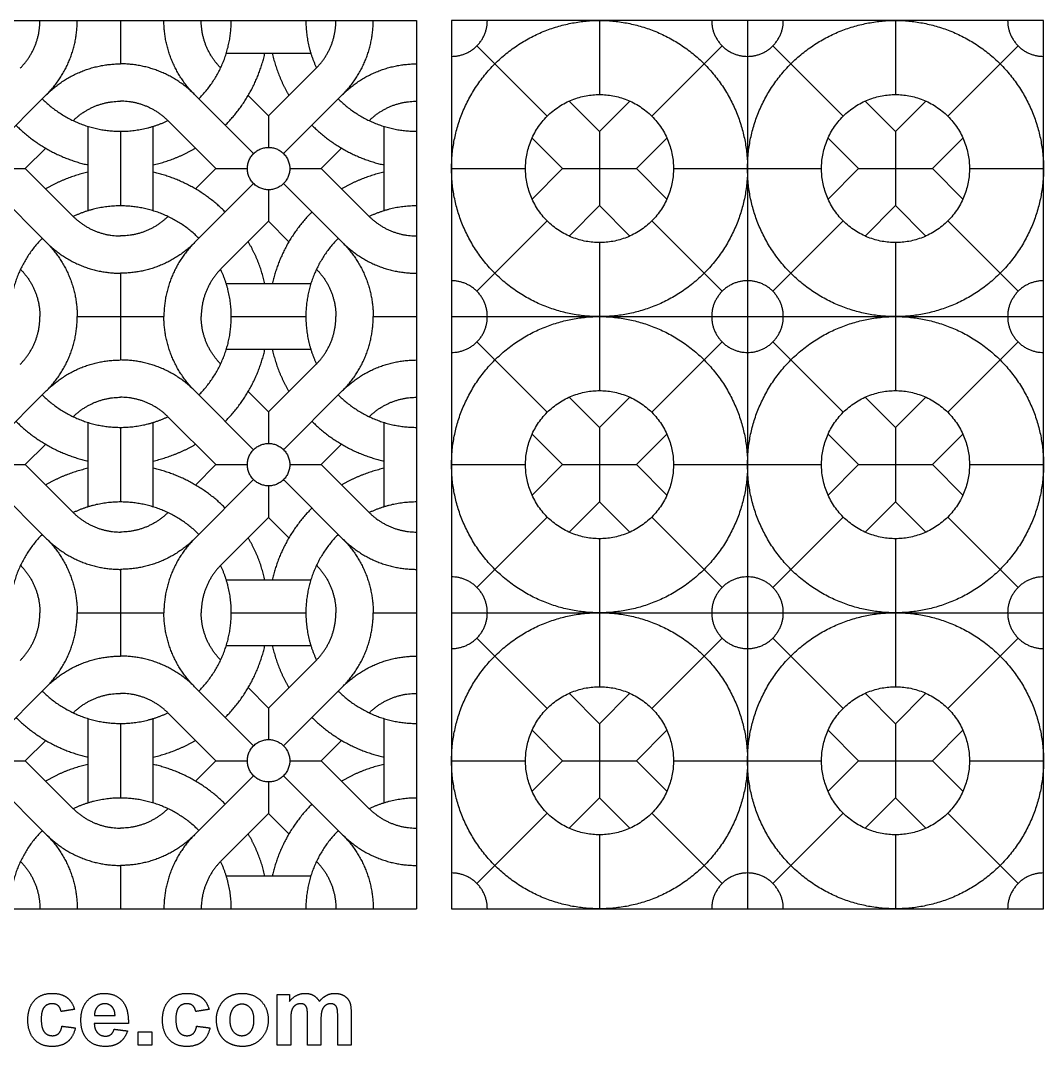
# Model space of a CAD drawing. Header units: millimetres. Extents: x -114 to 113, y -120 to 101.
# Drawn here: x 28.5 to 106.9, y -118.8 to -40.1 of the extents above; entities that cross this region are included whole.
import ezdxf

# ---------------------------------------------------------------- set-up
doc = ezdxf.new("R2010")
doc.units = ezdxf.units.MM
doc.header["$MEASUREMENT"] = 0
doc.layers.add('Layer 03', color=5, linetype='Continuous')

msp = doc.modelspace()

# ---------------------------------------------------------------- linework, layer by layer
at = {"layer": 'Layer 03'}
for p, q in [((13.465, -40.128), (58.86, -40.128)), ((32.838, -40.128), (36.162, -40.128)), ((36.162, -40.128), (39.486, -40.128)), ((58.86, -40.128), (58.859, -108.22)), ((44.274, -42.63), (50.748, -42.63)), ((47.511, -47.433), (51.163, -43.781)), ((25.963, -50.328), (30.488, -45.803)), ((46.361, -50.328), (41.837, -45.803)), ((47.511, -47.433), (45.95, -45.872)), ((48.66, -50.328), (53.185, -45.803)), ((72.889, -48.64), (70.554, -46.305)), ((72.889, -48.64), (75.224, -46.305)), ((95.586, -48.64), (93.252, -46.305)), ((95.586, -48.64), (97.921, -46.305)), ((43.467, -51.477), (39.815, -47.825)), ((33.66, -48.24), (33.66, -54.714)), ((38.664, -54.714), (38.664, -48.24)), ((56.357, -48.24), (56.357, -54.714)), ((70.052, -51.477), (67.717, -49.142)), ((75.726, -51.477), (78.061, -49.142)), ((92.749, -51.477), (90.414, -49.142)), ((98.423, -51.477), (100.758, -49.142)), ((28.858, -51.477), (30.418, -49.916)), ((51.555, -51.477), (53.116, -49.916)), ((26.439, -51.477), (28.858, -51.477)), ((28.858, -51.477), (32.51, -55.129)), ((43.467, -51.477), (41.906, -53.038)), ((43.467, -51.477), (45.885, -51.477)), ((49.136, -51.477), (51.555, -51.477)), ((51.555, -51.477), (55.207, -55.129)), ((61.54, -51.477), (67.215, -51.477)), ((70.052, -51.477), (67.717, -53.812)), ((70.052, -51.477), (75.726, -51.477)), ((75.726, -51.477), (78.061, -53.812)), ((78.563, -51.477), (89.912, -51.477)), ((92.749, -51.477), (90.414, -53.812)), ((92.749, -51.477), (98.423, -51.477)), ((98.423, -51.477), (100.758, -53.812)), ((101.261, -51.477), (106.935, -51.477)), ((25.963, -52.626), (30.488, -57.151)), ((46.361, -52.626), (41.837, -57.151)), ((48.66, -52.626), (53.185, -57.151)), ((72.889, -54.314), (70.554, -56.649)), ((72.889, -54.314), (75.224, -56.649)), ((95.586, -54.314), (93.252, -56.649)), ((95.586, -54.314), (97.921, -56.649)), ((47.511, -55.521), (43.859, -59.173)), ((47.511, -55.521), (49.072, -57.082)), ((50.748, -60.324), (44.274, -60.324)), ((32.838, -62.826), (36.162, -62.826)), ((36.162, -62.826), (39.486, -62.826)), ((44.651, -62.826), (50.37, -62.826)), ((55.536, -62.826), (58.86, -62.826)), ((61.54, -62.826), (106.935, -62.826)), ((44.274, -65.328), (50.748, -65.328)), ((47.511, -70.13), (51.163, -66.478)), ((25.963, -73.025), (30.488, -68.5)), ((46.361, -73.025), (41.837, -68.5)), ((47.511, -70.13), (45.95, -68.569)), ((48.66, -73.025), (53.185, -68.5)), ((72.889, -71.337), (70.554, -69.002)), ((72.889, -71.337), (75.224, -69.002)), ((95.586, -71.337), (93.252, -69.002)), ((95.586, -71.337), (97.921, -69.002)), ((43.467, -74.174), (39.815, -70.522)), ((33.66, -70.938), (33.66, -77.411)), ((38.664, -77.411), (38.664, -70.938)), ((56.357, -70.938), (56.357, -77.411)), ((70.052, -74.174), (67.717, -71.84)), ((75.726, -74.174), (78.061, -71.84)), ((92.749, -74.174), (90.414, -71.84)), ((98.423, -74.174), (100.758, -71.84)), ((28.858, -74.174), (30.418, -72.613)), ((51.555, -74.174), (53.116, -72.613)), ((26.439, -74.174), (28.858, -74.174)), ((28.858, -74.174), (32.51, -77.827)), ((43.467, -74.174), (41.906, -75.735)), ((43.467, -74.174), (45.885, -74.174)), ((49.136, -74.174), (51.555, -74.174)), ((51.555, -74.174), (55.207, -77.827)), ((70.052, -74.174), (67.717, -76.509)), ((75.726, -74.174), (78.061, -76.509)), ((92.749, -74.174), (90.414, -76.509)), ((98.423, -74.174), (100.758, -76.509)), ((25.963, -75.324), (30.488, -79.849)), ((46.361, -75.324), (41.837, -79.849)), ((48.66, -75.324), (53.185, -79.849)), ((72.889, -77.011), (70.554, -79.346)), ((72.889, -77.011), (75.224, -79.346)), ((95.586, -77.011), (93.252, -79.346)), ((95.586, -77.011), (97.921, -79.346)), ((47.511, -78.218), (43.859, -81.871)), ((47.511, -78.218), (49.072, -79.779)), ((50.748, -83.021), (44.274, -83.021)), ((32.838, -85.523), (36.162, -85.523)), ((36.162, -85.523), (39.486, -85.523)), ((44.651, -85.523), (50.37, -85.523)), ((55.536, -85.523), (58.86, -85.523)), ((61.54, -85.523), (106.935, -85.523)), ((44.274, -88.025), (50.748, -88.025)), ((47.511, -92.828), (51.163, -89.175)), ((25.963, -95.722), (30.488, -91.197)), ((46.361, -95.722), (41.837, -91.197)), ((48.66, -95.722), (53.185, -91.197)), ((47.511, -92.828), (45.95, -91.267)), ((72.889, -94.034), (70.554, -91.7)), ((72.889, -94.034), (75.224, -91.7)), ((95.586, -94.034), (93.252, -91.7)), ((95.586, -94.034), (97.921, -91.7)), ((43.467, -96.872), (39.815, -93.219)), ((33.66, -93.635), (33.66, -100.108)), ((38.664, -100.108), (38.664, -93.635)), ((56.357, -93.635), (56.357, -100.108)), ((70.052, -96.872), (67.717, -94.537)), ((75.726, -96.872), (78.061, -94.537)), ((92.749, -96.872), (90.414, -94.537)), ((98.423, -96.872), (100.758, -94.537)), ((28.858, -96.872), (30.418, -95.311)), ((51.555, -96.872), (53.116, -95.311)), ((26.439, -96.872), (28.858, -96.872)), ((28.858, -96.872), (32.51, -100.524)), ((43.467, -96.872), (41.906, -98.432)), ((43.467, -96.872), (45.885, -96.872)), ((49.136, -96.872), (51.555, -96.872)), ((51.555, -96.872), (55.207, -100.524)), ((61.54, -96.872), (67.215, -96.872)), ((70.052, -96.872), (67.717, -99.206)), ((70.052, -96.872), (75.726, -96.872)), ((75.726, -96.872), (78.061, -99.206)), ((78.563, -96.872), (89.912, -96.872)), ((92.749, -96.872), (90.414, -99.206)), ((92.749, -96.872), (98.423, -96.872)), ((98.423, -96.872), (100.758, -99.206)), ((101.261, -96.872), (106.935, -96.872)), ((25.963, -98.021), (30.488, -102.546)), ((46.361, -98.021), (41.837, -102.546)), ((48.66, -98.021), (53.185, -102.546)), ((72.889, -99.709), (70.554, -102.043)), ((72.889, -99.709), (75.224, -102.043)), ((95.586, -99.709), (93.252, -102.043)), ((95.586, -99.709), (97.921, -102.043)), ((47.511, -100.916), (43.859, -104.568)), ((47.511, -100.916), (49.072, -102.476)), ((50.748, -105.718), (44.274, -105.718)), ((13.465, -108.22), (58.859, -108.22))]:
    msp.add_line(p, q, dxfattribs=at)
for points in [[(36.162, -40.128), (36.162, -43.452)], [(106.935, -108.22), (106.935, -40.128), (61.54, -40.128), (61.54, -108.22)], [(72.889, -40.128), (72.889, -45.803)], [(84.238, -40.128), (84.238, -108.22)], [(95.586, -40.128), (95.586, -45.803)], [(63.483, -42.071), (68.877, -47.465)], [(82.295, -42.071), (76.901, -47.465)], [(86.181, -42.071), (91.574, -47.465)], [(104.992, -42.071), (99.599, -47.465)], [(47.511, -47.433), (47.511, -49.851)], [(36.162, -48.618), (36.162, -54.337)], [(72.889, -48.64), (72.889, -54.314)], [(95.586, -48.64), (95.586, -54.314)], [(47.511, -53.103), (47.511, -55.521)], [(63.483, -60.883), (68.877, -55.489)], [(82.295, -60.883), (76.901, -55.489)], [(86.181, -60.883), (91.574, -55.489)], [(104.992, -60.883), (99.599, -55.489)], [(72.889, -57.151), (72.889, -68.5)], [(95.586, -57.151), (95.586, -68.5)], [(36.162, -59.502), (36.162, -62.826)], [(36.162, -62.826), (36.162, -66.15)], [(63.483, -64.769), (68.877, -70.162)], [(82.295, -64.769), (76.901, -70.162)], [(86.181, -64.769), (91.574, -70.162)], [(104.992, -64.769), (99.599, -70.162)], [(47.511, -70.13), (47.511, -72.549)], [(36.162, -71.315), (36.162, -77.034)], [(72.889, -71.337), (72.889, -77.011)], [(95.586, -71.337), (95.586, -77.011)], [(61.54, -74.174), (67.215, -74.174)], [(70.052, -74.174), (75.726, -74.174)], [(78.563, -74.174), (89.912, -74.174)], [(92.749, -74.174), (98.423, -74.174)], [(101.261, -74.174), (106.935, -74.174)], [(47.511, -75.8), (47.511, -78.218)], [(63.483, -83.58), (68.877, -78.187)], [(82.295, -83.58), (76.901, -78.187)], [(86.181, -83.58), (91.574, -78.187)], [(104.992, -83.58), (99.599, -78.187)], [(72.889, -79.849), (72.889, -91.197)], [(95.586, -79.849), (95.586, -91.197)], [(36.162, -82.199), (36.162, -85.523)], [(36.162, -85.523), (36.162, -88.847)], [(63.483, -87.466), (68.877, -92.859)], [(82.295, -87.466), (76.901, -92.859)], [(86.181, -87.466), (91.574, -92.859)], [(104.992, -87.466), (99.599, -92.859)], [(47.511, -92.828), (47.511, -95.246)], [(36.162, -94.012), (36.162, -99.731)], [(72.889, -94.034), (72.889, -99.709)], [(95.586, -94.034), (95.586, -99.709)], [(47.511, -98.497), (47.511, -100.916)], [(63.483, -106.277), (68.877, -100.884)], [(82.295, -106.277), (76.901, -100.884)], [(86.181, -106.277), (91.574, -100.884)], [(104.992, -106.277), (99.599, -100.884)], [(72.889, -102.546), (72.889, -108.22)], [(95.586, -102.546), (95.586, -108.22)], [(36.162, -104.896), (36.162, -108.22)], [(61.54, -108.22), (106.935, -108.22)]]:
    msp.add_lwpolyline(points, dxfattribs=at)
for points, weights in [([(28.466, -43.781), (29.979, -42.268), (29.979, -40.128)], [1, 0.923879532517, 1]), ([(30.488, -45.803), (32.838, -43.452), (32.838, -40.128)], [1, 0.923879532517, 1]), ([(41.837, -45.803), (39.486, -43.452), (39.486, -40.128)], [1, 0.923879532517, 1]), ([(42.165, -46.131), (44.651, -43.645), (44.651, -40.128)], [1, 0.923879532511, 1]), ([(43.836, -43.758), (42.346, -42.249), (42.346, -40.128)], [0.99879052986, 0.924489149758, 1]), ([(50.37, -40.128), (50.37, -42.035), (51.186, -43.758)], [1, 0.975697902293, 1]), ([(51.163, -43.781), (52.676, -42.268), (52.676, -40.128)], [1, 0.923879532517, 1]), ([(53.185, -45.803), (55.536, -43.452), (55.536, -40.128)], [1, 0.923879532517, 1]), ([(61.54, -42.876), (64.288, -42.876), (64.288, -40.128)], [1, 0.707106781187, 1]), ([(81.49, -40.128), (81.49, -42.876), (84.238, -42.876)], [1, 0.707106781187, 1]), ([(84.238, -42.876), (86.985, -42.876), (86.985, -40.128)], [1, 0.707106781187, 1]), ([(104.187, -40.128), (104.187, -42.876), (106.935, -42.876)], [1, 0.707106781187, 1]), ([(44.187, -48.153), (46.508, -45.832), (47.232, -42.63)], [1, 0.960626021682, 1]), ([(47.79, -42.63), (48.179, -44.351), (49.072, -45.872)], [1, 0.988135831611, 1]), ([(30.488, -45.803), (32.838, -43.452), (36.162, -43.452)], [1, 0.923879532517, 1]), ([(41.837, -45.803), (39.486, -43.452), (36.162, -43.452)], [1, 0.923879532517, 1]), ([(53.185, -45.803), (55.536, -43.452), (58.859, -43.452)], [1, 0.923879532517, 1]), ([(30.16, -46.131), (32.646, -48.618), (36.162, -48.618)], [1, 0.923879532511, 1]), ([(32.532, -47.802), (34.041, -46.312), (36.162, -46.312)], [0.99879052986, 0.924489149758, 1]), ([(39.815, -47.825), (38.302, -46.312), (36.162, -46.312)], [1, 0.923879532517, 1]), ([(52.857, -46.131), (55.343, -48.618), (58.86, -48.618)], [1, 0.923879532511, 1]), ([(55.23, -47.802), (56.739, -46.312), (58.86, -46.312)], [0.99879052986, 0.924489149758, 1]), ([(36.162, -48.618), (38.069, -48.618), (39.792, -47.802)], [1, 0.975697902293, 1]), ([(28.138, -48.153), (30.459, -50.474), (33.66, -51.198)], [1, 0.960626021682, 1]), ([(50.835, -48.153), (53.156, -50.474), (56.357, -51.198)], [1, 0.960626021682, 1]), ([(38.664, -51.198), (40.385, -50.809), (41.906, -49.916)], [1, 0.988135831611, 1]), ([(33.66, -51.756), (31.94, -52.145), (30.418, -53.038)], [1, 0.988135831611, 1]), ([(44.187, -54.801), (41.866, -52.48), (38.664, -51.756)], [1, 0.960626021682, 1]), ([(56.357, -51.756), (54.637, -52.145), (53.116, -53.038)], [1, 0.988135831611, 1]), ([(36.162, -54.337), (34.256, -54.337), (32.532, -55.152)], [1, 0.975697902293, 1]), ([(42.165, -56.823), (39.679, -54.337), (36.162, -54.337)], [1, 0.923879532511, 1]), ([(50.835, -54.801), (48.514, -57.122), (47.79, -60.324)], [1, 0.960626021682, 1]), ([(58.86, -54.337), (56.953, -54.337), (55.23, -55.152)], [1, 0.975697902293, 1]), ([(32.51, -55.129), (34.023, -56.642), (36.162, -56.642)], [1, 0.923879532517, 1]), ([(39.792, -55.152), (38.283, -56.642), (36.162, -56.642)], [0.99879052986, 0.924489149758, 1]), ([(55.207, -55.129), (56.72, -56.642), (58.86, -56.642)], [1, 0.923879532517, 1]), ([(30.16, -56.823), (27.673, -59.309), (27.673, -62.826)], [1, 0.923879532511, 1]), ([(30.488, -57.151), (32.838, -59.502), (36.162, -59.502)], [1, 0.923879532517, 1]), ([(30.488, -57.151), (32.838, -59.502), (32.838, -62.826)], [1, 0.923879532517, 1]), ([(41.837, -57.151), (39.486, -59.502), (36.162, -59.502)], [1, 0.923879532517, 1]), ([(41.837, -57.151), (39.486, -59.502), (39.486, -62.826)], [1, 0.923879532517, 1]), ([(47.232, -60.324), (46.843, -58.603), (45.95, -57.082)], [1, 0.988135831611, 1]), ([(52.857, -56.823), (50.37, -59.309), (50.37, -62.826)], [1, 0.923879532511, 1]), ([(53.185, -57.151), (55.536, -59.502), (55.536, -62.826)], [1, 0.923879532517, 1]), ([(53.185, -57.151), (55.536, -59.502), (58.859, -59.502)], [1, 0.923879532517, 1]), ([(28.488, -59.196), (29.979, -60.705), (29.979, -62.826)], [0.99879052986, 0.924489149758, 1]), ([(43.859, -59.173), (42.346, -60.686), (42.346, -62.826)], [1, 0.923879532517, 1]), ([(44.651, -62.826), (44.651, -60.919), (43.836, -59.196)], [1, 0.975697902293, 1]), ([(51.186, -59.196), (52.676, -60.705), (52.676, -62.826)], [0.99879052986, 0.924489149758, 1]), ([(64.288, -62.826), (64.288, -60.078), (61.54, -60.078)], [1, 0.707106781187, 1]), ([(84.238, -60.078), (81.49, -60.078), (81.49, -62.826)], [1, 0.707106781187, 1]), ([(86.985, -62.826), (86.985, -60.078), (84.238, -60.078)], [1, 0.707106781187, 1]), ([(106.935, -60.078), (104.187, -60.078), (104.187, -62.826)], [1, 0.707106781187, 1]), ([(28.466, -66.478), (29.979, -64.965), (29.979, -62.826)], [1, 0.923879532517, 1]), ([(30.488, -68.5), (32.838, -66.15), (32.838, -62.826)], [1, 0.923879532517, 1]), ([(41.837, -68.5), (39.486, -66.15), (39.486, -62.826)], [1, 0.923879532517, 1]), ([(42.165, -68.828), (44.651, -66.342), (44.651, -62.826)], [1, 0.923879532511, 1]), ([(43.836, -66.456), (42.346, -64.947), (42.346, -62.826)], [0.99879052986, 0.924489149758, 1]), ([(50.37, -62.826), (50.37, -64.732), (51.186, -66.456)], [1, 0.975697902293, 1]), ([(51.163, -66.478), (52.676, -64.965), (52.676, -62.826)], [1, 0.923879532517, 1]), ([(53.185, -68.5), (55.536, -66.15), (55.536, -62.826)], [1, 0.923879532517, 1]), ([(61.54, -65.573), (64.288, -65.573), (64.288, -62.826)], [1, 0.707106781187, 1]), ([(81.49, -62.826), (81.49, -65.573), (84.238, -65.573)], [1, 0.707106781187, 1]), ([(84.238, -65.573), (86.985, -65.573), (86.985, -62.826)], [1, 0.707106781187, 1]), ([(104.187, -62.826), (104.187, -65.573), (106.935, -65.573)], [1, 0.707106781187, 1]), ([(44.187, -70.85), (46.508, -68.529), (47.232, -65.328)], [1, 0.960626021682, 1]), ([(47.79, -65.328), (48.179, -67.048), (49.072, -68.569)], [1, 0.988135831611, 1]), ([(30.488, -68.5), (32.838, -66.15), (36.162, -66.15)], [1, 0.923879532517, 1]), ([(41.837, -68.5), (39.486, -66.15), (36.162, -66.15)], [1, 0.923879532517, 1]), ([(53.185, -68.5), (55.536, -66.15), (58.859, -66.15)], [1, 0.923879532517, 1]), ([(30.16, -68.828), (32.646, -71.315), (36.162, -71.315)], [1, 0.923879532511, 1]), ([(32.532, -70.5), (34.041, -69.009), (36.162, -69.009)], [0.99879052986, 0.924489149758, 1]), ([(39.815, -70.522), (38.302, -69.009), (36.162, -69.009)], [1, 0.923879532517, 1]), ([(52.857, -68.828), (55.343, -71.315), (58.86, -71.315)], [1, 0.923879532511, 1]), ([(55.23, -70.5), (56.739, -69.009), (58.86, -69.009)], [0.99879052986, 0.924489149758, 1]), ([(36.162, -71.315), (38.069, -71.315), (39.792, -70.5)], [1, 0.975697902293, 1]), ([(28.138, -70.85), (30.459, -73.171), (33.66, -73.895)], [1, 0.960626021682, 1]), ([(50.835, -70.85), (53.156, -73.171), (56.357, -73.895)], [1, 0.960626021682, 1]), ([(38.664, -73.895), (40.385, -73.506), (41.906, -72.613)], [1, 0.988135831611, 1]), ([(33.66, -74.454), (31.94, -74.842), (30.418, -75.735)], [1, 0.988135831611, 1]), ([(44.187, -77.498), (41.866, -75.177), (38.664, -74.454)], [1, 0.960626021682, 1]), ([(56.357, -74.454), (54.637, -74.842), (53.116, -75.735)], [1, 0.988135831611, 1]), ([(36.162, -77.034), (34.256, -77.034), (32.532, -77.849)], [1, 0.975697902293, 1]), ([(42.165, -79.52), (39.679, -77.034), (36.162, -77.034)], [1, 0.923879532511, 1]), ([(58.86, -77.034), (56.953, -77.034), (55.23, -77.849)], [1, 0.975697902293, 1]), ([(32.51, -77.827), (34.023, -79.339), (36.162, -79.34)], [1, 0.923879532517, 1]), ([(39.792, -77.849), (38.283, -79.339), (36.162, -79.34)], [0.99879052986, 0.924489149758, 1]), ([(50.835, -77.498), (48.514, -79.819), (47.79, -83.021)], [1, 0.960626021682, 1]), ([(55.207, -77.827), (56.72, -79.339), (58.86, -79.34)], [1, 0.923879532517, 1]), ([(30.16, -79.52), (27.673, -82.007), (27.673, -85.523)], [1, 0.923879532511, 1]), ([(30.488, -79.849), (32.838, -82.199), (36.162, -82.199)], [1, 0.923879532517, 1]), ([(30.488, -79.849), (32.838, -82.199), (32.838, -85.523)], [1, 0.923879532517, 1]), ([(41.837, -79.849), (39.486, -82.199), (36.162, -82.199)], [1, 0.923879532517, 1]), ([(41.837, -79.849), (39.486, -82.199), (39.486, -85.523)], [1, 0.923879532517, 1]), ([(47.232, -83.021), (46.843, -81.3), (45.95, -79.779)], [1, 0.988135831611, 1]), ([(52.857, -79.52), (50.37, -82.007), (50.37, -85.523)], [1, 0.923879532511, 1]), ([(53.185, -79.849), (55.536, -82.199), (55.536, -85.523)], [1, 0.923879532517, 1]), ([(53.185, -79.849), (55.536, -82.199), (58.859, -82.199)], [1, 0.923879532517, 1]), ([(28.488, -81.893), (29.979, -83.402), (29.979, -85.523)], [0.99879052986, 0.924489149758, 1]), ([(43.859, -81.871), (42.346, -83.383), (42.346, -85.523)], [1, 0.923879532517, 1]), ([(44.651, -85.523), (44.651, -83.616), (43.836, -81.893)], [1, 0.975697902293, 1]), ([(51.186, -81.893), (52.676, -83.402), (52.676, -85.523)], [0.99879052986, 0.924489149758, 1]), ([(64.288, -85.523), (64.288, -82.775), (61.54, -82.775)], [1, 0.707106781187, 1]), ([(84.238, -82.775), (81.49, -82.775), (81.49, -85.523)], [1, 0.707106781187, 1]), ([(86.985, -85.523), (86.985, -82.775), (84.238, -82.775)], [1, 0.707106781187, 1]), ([(106.935, -82.775), (104.187, -82.775), (104.187, -85.523)], [1, 0.707106781187, 1]), ([(28.466, -89.175), (29.979, -87.662), (29.979, -85.523)], [1, 0.923879532517, 1]), ([(30.488, -91.197), (32.838, -88.847), (32.838, -85.523)], [1, 0.923879532517, 1]), ([(41.837, -91.197), (39.486, -88.847), (39.486, -85.523)], [1, 0.923879532517, 1]), ([(42.165, -91.526), (44.651, -89.039), (44.651, -85.523)], [1, 0.923879532511, 1]), ([(43.836, -89.153), (42.346, -87.644), (42.346, -85.523)], [0.99879052986, 0.924489149758, 1]), ([(50.37, -85.523), (50.37, -87.429), (51.186, -89.153)], [1, 0.975697902293, 1]), ([(51.163, -89.175), (52.676, -87.662), (52.676, -85.523)], [1, 0.923879532517, 1]), ([(53.185, -91.197), (55.536, -88.847), (55.536, -85.523)], [1, 0.923879532517, 1]), ([(61.54, -88.271), (64.288, -88.271), (64.288, -85.523)], [1, 0.707106781187, 1]), ([(81.49, -85.523), (81.49, -88.271), (84.238, -88.271)], [1, 0.707106781187, 1]), ([(84.238, -88.271), (86.985, -88.271), (86.985, -85.523)], [1, 0.707106781187, 1]), ([(104.187, -85.523), (104.187, -88.271), (106.935, -88.271)], [1, 0.707106781187, 1]), ([(44.187, -93.548), (46.508, -91.227), (47.232, -88.025)], [1, 0.960626021682, 1]), ([(47.79, -88.025), (48.179, -89.745), (49.072, -91.267)], [1, 0.988135831611, 1]), ([(30.488, -91.197), (32.838, -88.847), (36.162, -88.847)], [1, 0.923879532517, 1]), ([(41.837, -91.197), (39.486, -88.847), (36.162, -88.847)], [1, 0.923879532517, 1]), ([(53.185, -91.197), (55.536, -88.847), (58.859, -88.847)], [1, 0.923879532517, 1]), ([(30.16, -91.526), (32.646, -94.012), (36.162, -94.012)], [1, 0.923879532511, 1]), ([(32.532, -93.197), (34.041, -91.706), (36.162, -91.706)], [0.99879052986, 0.924489149758, 1]), ([(39.815, -93.219), (38.302, -91.706), (36.162, -91.706)], [1, 0.923879532517, 1]), ([(52.857, -91.526), (55.343, -94.012), (58.86, -94.012)], [1, 0.923879532511, 1]), ([(55.23, -93.197), (56.739, -91.706), (58.86, -91.706)], [0.99879052986, 0.924489149758, 1]), ([(28.138, -93.548), (30.459, -95.869), (33.66, -96.592)], [1, 0.960626021682, 1]), ([(36.162, -94.012), (38.069, -94.012), (39.792, -93.197)], [1, 0.975697902293, 1]), ([(50.835, -93.548), (53.156, -95.869), (56.357, -96.592)], [1, 0.960626021682, 1]), ([(38.664, -96.592), (40.385, -96.203), (41.906, -95.311)], [1, 0.988135831611, 1]), ([(33.66, -97.151), (31.94, -97.54), (30.418, -98.432)], [1, 0.988135831611, 1]), ([(44.187, -100.195), (41.866, -97.874), (38.664, -97.151)], [1, 0.960626021682, 1]), ([(56.357, -97.151), (54.637, -97.54), (53.116, -98.432)], [1, 0.988135831611, 1]), ([(36.162, -99.731), (34.256, -99.731), (32.532, -100.546)], [1, 0.975697902293, 1]), ([(42.165, -102.217), (39.679, -99.731), (36.162, -99.731)], [1, 0.923879532511, 1]), ([(58.86, -99.731), (56.953, -99.731), (55.23, -100.546)], [1, 0.975697902293, 1]), ([(32.51, -100.524), (34.023, -102.037), (36.162, -102.037)], [1, 0.923879532517, 1]), ([(39.792, -100.546), (38.283, -102.037), (36.162, -102.037)], [0.99879052986, 0.924489149758, 1]), ([(50.835, -100.195), (48.514, -102.517), (47.79, -105.718)], [1, 0.960626021682, 1]), ([(55.207, -100.524), (56.72, -102.037), (58.86, -102.037)], [1, 0.923879532517, 1]), ([(30.16, -102.217), (27.673, -104.704), (27.673, -108.22)], [1, 0.923879532511, 1]), ([(52.857, -102.217), (50.37, -104.704), (50.37, -108.22)], [1, 0.923879532511, 1]), ([(30.488, -102.546), (32.838, -104.896), (32.838, -108.22)], [1, 0.923879532517, 1]), ([(30.488, -102.546), (32.838, -104.896), (36.162, -104.896)], [1, 0.923879532517, 1]), ([(41.837, -102.546), (39.486, -104.896), (36.162, -104.896)], [1, 0.923879532517, 1]), ([(41.837, -102.546), (39.486, -104.896), (39.486, -108.22)], [1, 0.923879532517, 1]), ([(47.232, -105.718), (46.843, -103.998), (45.95, -102.476)], [1, 0.988135831611, 1]), ([(53.185, -102.546), (55.536, -104.896), (58.859, -104.896)], [1, 0.923879532517, 1]), ([(53.185, -102.546), (55.536, -104.896), (55.536, -108.22)], [1, 0.923879532517, 1]), ([(28.488, -104.59), (29.979, -106.099), (29.979, -108.22)], [0.99879052986, 0.924489149758, 1]), ([(43.859, -104.568), (42.346, -106.081), (42.346, -108.22)], [1, 0.923879532517, 1]), ([(44.651, -108.22), (44.651, -106.314), (43.836, -104.59)], [1, 0.975697902293, 1]), ([(51.186, -104.59), (52.676, -106.099), (52.676, -108.22)], [0.99879052986, 0.924489149758, 1]), ([(64.288, -108.22), (64.288, -105.472), (61.54, -105.472)], [1, 0.707106781187, 1]), ([(84.238, -105.472), (81.49, -105.472), (81.49, -108.22)], [1, 0.707106781187, 1]), ([(86.985, -108.22), (86.985, -105.472), (84.238, -105.472)], [1, 0.707106781187, 1]), ([(106.935, -105.472), (104.187, -105.472), (104.187, -108.22)], [1, 0.707106781187, 1])]:
    msp.add_rational_spline(points, weights, degree=2, dxfattribs=at)
for points, knots in [([(61.54, -51.477), (61.54, -62.826), (72.889, -62.826), (84.238, -62.826), (84.238, -51.477), (84.238, -40.128), (72.889, -40.128), (61.54, -40.128), (61.54, -51.477)], [0, 0, 0, 99.745567, 99.745567, 199.491134, 199.491134, 299.2367, 299.2367, 398.982267, 398.982267, 398.982267]), ([(84.238, -51.477), (84.238, -62.826), (95.586, -62.826), (106.935, -62.826), (106.935, -51.477), (106.935, -40.128), (95.586, -40.128), (84.238, -40.128), (84.238, -51.477)], [0, 0, 0, 99.745567, 99.745567, 199.491134, 199.491134, 299.2367, 299.2367, 398.982267, 398.982267, 398.982267]), ([(78.563, -51.477), (78.563, -45.803), (72.889, -45.803), (67.215, -45.803), (67.215, -51.477), (67.215, -57.151), (72.889, -57.151), (78.563, -57.151), (78.563, -51.477)], [0, 0, 0, 49.872783, 49.872783, 99.745567, 99.745567, 149.61835, 149.61835, 199.491134, 199.491134, 199.491134]), ([(101.261, -51.477), (101.261, -45.803), (95.586, -45.803), (89.912, -45.803), (89.912, -51.477), (89.912, -57.151), (95.586, -57.151), (101.261, -57.151), (101.261, -51.477)], [0, 0, 0, 49.872783, 49.872783, 99.745567, 99.745567, 149.61835, 149.61835, 199.491134, 199.491134, 199.491134]), ([(49.136, -51.477), (49.136, -49.851), (47.511, -49.851), (45.885, -49.851), (45.885, -51.477), (45.885, -53.103), (47.511, -53.103), (49.136, -53.103), (49.136, -51.477)], [0, 0, 0, 14.287305, 14.287305, 28.574609, 28.574609, 42.861914, 42.861914, 57.149219, 57.149219, 57.149219]), ([(61.54, -74.174), (61.54, -85.523), (72.889, -85.523), (84.238, -85.523), (84.238, -74.174), (84.238, -62.826), (72.889, -62.826), (61.54, -62.826), (61.54, -74.174)], [0, 0, 0, 99.745567, 99.745567, 199.491134, 199.491134, 299.2367, 299.2367, 398.982267, 398.982267, 398.982267]), ([(84.238, -74.174), (84.238, -85.523), (95.586, -85.523), (106.935, -85.523), (106.935, -74.174), (106.935, -62.826), (95.586, -62.826), (84.238, -62.826), (84.238, -74.174)], [0, 0, 0, 99.745567, 99.745567, 199.491134, 199.491134, 299.2367, 299.2367, 398.982267, 398.982267, 398.982267]), ([(78.563, -74.174), (78.563, -68.5), (72.889, -68.5), (67.215, -68.5), (67.215, -74.174), (67.215, -79.849), (72.889, -79.849), (78.563, -79.849), (78.563, -74.174)], [0, 0, 0, 49.872783, 49.872783, 99.745567, 99.745567, 149.61835, 149.61835, 199.491134, 199.491134, 199.491134]), ([(101.261, -74.174), (101.261, -68.5), (95.586, -68.5), (89.912, -68.5), (89.912, -74.174), (89.912, -79.849), (95.586, -79.849), (101.261, -79.849), (101.261, -74.174)], [0, 0, 0, 49.872783, 49.872783, 99.745567, 99.745567, 149.61835, 149.61835, 199.491134, 199.491134, 199.491134]), ([(49.136, -74.174), (49.136, -72.549), (47.511, -72.549), (45.885, -72.549), (45.885, -74.174), (45.885, -75.8), (47.511, -75.8), (49.136, -75.8), (49.136, -74.174)], [0, 0, 0, 14.287305, 14.287305, 28.574609, 28.574609, 42.861914, 42.861914, 57.149219, 57.149219, 57.149219]), ([(61.54, -96.872), (61.54, -108.22), (72.889, -108.22), (84.238, -108.22), (84.238, -96.872), (84.238, -85.523), (72.889, -85.523), (61.54, -85.523), (61.54, -96.872)], [0, 0, 0, 99.745567, 99.745567, 199.491134, 199.491134, 299.2367, 299.2367, 398.982267, 398.982267, 398.982267]), ([(84.238, -96.872), (84.238, -108.22), (95.586, -108.22), (106.935, -108.22), (106.935, -96.872), (106.935, -85.523), (95.586, -85.523), (84.238, -85.523), (84.238, -96.872)], [0, 0, 0, 99.745567, 99.745567, 199.491134, 199.491134, 299.2367, 299.2367, 398.982267, 398.982267, 398.982267]), ([(78.563, -96.872), (78.563, -91.197), (72.889, -91.197), (67.215, -91.197), (67.215, -96.872), (67.215, -102.546), (72.889, -102.546), (78.563, -102.546), (78.563, -96.872)], [0, 0, 0, 49.872783, 49.872783, 99.745567, 99.745567, 149.61835, 149.61835, 199.491134, 199.491134, 199.491134]), ([(101.261, -96.872), (101.261, -91.197), (95.586, -91.197), (89.912, -91.197), (89.912, -96.872), (89.912, -102.546), (95.586, -102.546), (101.261, -102.546), (101.261, -96.872)], [0, 0, 0, 49.872783, 49.872783, 99.745567, 99.745567, 149.61835, 149.61835, 199.491134, 199.491134, 199.491134]), ([(49.136, -96.872), (49.136, -95.246), (47.511, -95.246), (45.885, -95.246), (45.885, -96.872), (45.885, -98.497), (47.511, -98.497), (49.136, -98.497), (49.136, -96.872)], [0, 0, 0, 14.287305, 14.287305, 28.574609, 28.574609, 42.861914, 42.861914, 57.149219, 57.149219, 57.149219])]:
    msp.add_rational_spline(points, [1, 0.707106781187, 1, 0.707106781187, 1, 0.707106781187, 1, 0.707106781187, 1], degree=2, knots=knots, dxfattribs=at)
for points in [[(29.553, -115.239), (30.056, -114.702), (30.914, -114.702)], [(30.914, -114.702), (31.615, -114.702), (32.03, -115.005)], [(33.628, -115.25), (34.134, -114.702), (34.909, -114.702)], [(34.909, -114.702), (35.778, -114.702), (36.281, -115.272)], [(39.879, -115.239), (40.382, -114.702), (41.24, -114.702)], [(41.24, -114.702), (41.941, -114.702), (42.356, -115.005)], [(44.472, -114.955), (44.93, -114.702), (45.496, -114.702)], [(45.496, -114.702), (46.369, -114.702), (46.927, -115.276)], [(48.18, -114.801), (48.643, -114.801), (49.107, -114.801)], [(48.18, -118.674), (48.18, -116.738), (48.18, -114.801)], [(49.107, -115.326), (49.612, -114.702), (50.311, -114.702)], [(49.107, -114.801), (49.107, -115.064), (49.107, -115.326)], [(50.311, -114.702), (50.682, -114.702), (50.955, -114.857)], [(51.95, -114.857), (52.244, -114.702), (52.577, -114.702)], [(52.577, -114.702), (53.002, -114.702), (53.295, -114.876)], [(29.051, -116.741), (29.051, -115.777), (29.553, -115.239)], [(30.907, -115.496), (30.527, -115.496), (30.302, -115.765)], [(31.37, -115.646), (31.191, -115.496), (30.907, -115.496)], [(32.03, -115.005), (32.444, -115.307), (32.625, -115.927)], [(33.121, -116.767), (33.121, -115.798), (33.628, -115.25)], [(34.955, -115.496), (34.61, -115.496), (34.386, -115.737)], [(35.5, -115.724), (35.276, -115.496), (34.955, -115.496)], [(36.281, -115.272), (36.784, -115.842), (36.762, -117.019)], [(39.377, -116.741), (39.377, -115.777), (39.879, -115.239)], [(41.232, -115.496), (40.853, -115.496), (40.628, -115.765)], [(41.696, -115.646), (41.517, -115.496), (41.232, -115.496)], [(42.356, -115.005), (42.77, -115.307), (42.951, -115.927)], [(43.764, -115.689), (44.014, -115.208), (44.472, -114.955)], [(45.468, -115.53), (45.075, -115.53), (44.807, -115.841)], [(46.127, -115.841), (45.861, -115.53), (45.468, -115.53)], [(46.927, -115.276), (47.485, -115.85), (47.485, -116.727)], [(49.971, -115.496), (49.739, -115.496), (49.553, -115.624)], [(50.277, -115.577), (50.164, -115.496), (49.971, -115.496)], [(50.443, -115.821), (50.39, -115.657), (50.277, -115.577)], [(50.955, -114.857), (51.227, -115.012), (51.402, -115.326)], [(51.402, -115.326), (51.656, -115.012), (51.95, -114.857)], [(52.276, -115.496), (52.064, -115.496), (51.876, -115.628)], [(52.709, -115.715), (52.568, -115.496), (52.276, -115.496)], [(53.295, -114.876), (53.589, -115.05), (53.735, -115.386)], [(53.735, -115.386), (53.839, -115.635), (53.839, -116.19)], [(30.302, -115.765), (30.077, -116.034), (30.077, -116.665)], [(31.599, -116.092), (31.548, -115.796), (31.37, -115.646)], [(32.625, -115.927), (32.112, -116.009), (31.599, -116.092)], [(34.386, -115.737), (34.162, -115.977), (34.165, -116.39)], [(34.165, -116.39), (34.951, -116.39), (35.736, -116.39)], [(35.736, -116.39), (35.725, -115.952), (35.5, -115.724)], [(40.628, -115.765), (40.402, -116.034), (40.402, -116.665)], [(41.925, -116.092), (41.874, -115.796), (41.696, -115.646)], [(42.951, -115.927), (42.438, -116.009), (41.925, -116.092)], [(43.514, -116.683), (43.514, -116.169), (43.764, -115.689)], [(44.807, -115.841), (44.539, -116.152), (44.539, -116.738)], [(46.393, -116.73), (46.393, -116.152), (46.127, -115.841)], [(49.286, -115.993), (49.206, -116.233), (49.206, -116.791)], [(49.553, -115.624), (49.367, -115.752), (49.286, -115.993)], [(50.497, -116.551), (50.497, -115.985), (50.443, -115.821)], [(51.606, -116.013), (51.523, -116.266), (51.523, -116.813)], [(51.876, -115.628), (51.689, -115.759), (51.606, -116.013)], [(52.814, -116.459), (52.814, -115.883), (52.709, -115.715)], [(53.839, -116.19), (53.839, -117.432), (53.839, -118.674)], [(29.554, -118.234), (29.051, -117.695), (29.051, -116.741)], [(30.077, -116.665), (30.077, -117.367), (30.307, -117.656)], [(33.506, -118.109), (33.121, -117.577), (33.121, -116.767)], [(36.762, -117.019), (35.455, -117.019), (34.147, -117.019)], [(34.147, -117.019), (34.159, -117.473), (34.4, -117.726)], [(39.88, -118.234), (39.377, -117.695), (39.377, -116.741)], [(40.402, -116.665), (40.402, -117.367), (40.633, -117.656)], [(43.764, -117.821), (43.514, -117.353), (43.514, -116.683)], [(44.539, -116.738), (44.539, -117.323), (44.807, -117.634)], [(46.127, -117.634), (46.393, -117.323), (46.393, -116.73)], [(47.485, -116.727), (47.485, -117.61), (46.922, -118.192)], [(49.206, -116.791), (49.206, -117.732), (49.206, -118.674)], [(50.497, -118.674), (50.497, -117.612), (50.497, -116.551)], [(51.523, -116.813), (51.523, -117.743), (51.523, -118.674)], [(52.814, -118.674), (52.814, -117.566), (52.814, -116.459)], [(30.307, -117.656), (30.538, -117.946), (30.927, -117.946)], [(30.927, -117.946), (31.218, -117.946), (31.403, -117.782)], [(31.403, -117.782), (31.589, -117.618), (31.665, -117.217)], [(31.665, -117.217), (32.178, -117.284), (32.691, -117.35)], [(32.691, -117.35), (32.535, -118.054), (32.092, -118.414)], [(34.4, -117.726), (34.642, -117.979), (35.004, -117.979)], [(35.004, -117.979), (35.249, -117.979), (35.417, -117.853)], [(35.417, -117.853), (35.584, -117.728), (35.67, -117.449)], [(35.67, -117.449), (36.183, -117.515), (36.696, -117.581)], [(36.696, -117.581), (36.498, -118.164), (36.072, -118.468)], [(37.523, -118.674), (37.523, -118.161), (37.523, -117.648)], [(37.523, -117.648), (38.036, -117.648), (38.549, -117.648)], [(38.549, -117.648), (38.549, -118.161), (38.549, -118.674)], [(40.633, -117.656), (40.864, -117.946), (41.253, -117.946)], [(41.253, -117.946), (41.544, -117.946), (41.729, -117.782)], [(41.729, -117.782), (41.915, -117.618), (41.991, -117.217)], [(41.991, -117.217), (42.504, -117.284), (43.017, -117.35)], [(43.017, -117.35), (42.861, -118.054), (42.418, -118.414)], [(44.494, -118.531), (44.014, -118.289), (43.764, -117.821)], [(44.807, -117.634), (45.075, -117.946), (45.468, -117.946)], [(45.468, -117.946), (45.861, -117.946), (46.127, -117.634)], [(30.903, -118.773), (30.057, -118.773), (29.554, -118.234)], [(32.092, -118.414), (31.649, -118.773), (30.903, -118.773)], [(35.005, -118.773), (33.992, -118.773), (33.506, -118.109)], [(36.072, -118.468), (35.646, -118.773), (35.005, -118.773)], [(38.549, -118.674), (38.036, -118.674), (37.523, -118.674)], [(41.229, -118.773), (40.383, -118.773), (39.88, -118.234)], [(42.418, -118.414), (41.975, -118.773), (41.229, -118.773)], [(45.503, -118.773), (44.974, -118.773), (44.494, -118.531)], [(46.922, -118.192), (46.358, -118.773), (45.503, -118.773)], [(49.206, -118.674), (48.693, -118.674), (48.18, -118.674)], [(51.523, -118.674), (51.01, -118.674), (50.497, -118.674)], [(53.839, -118.674), (53.326, -118.674), (52.814, -118.674)]]:
    msp.add_open_spline(points, degree=2, dxfattribs=at)

doc.saveas('drawing.dxf')
